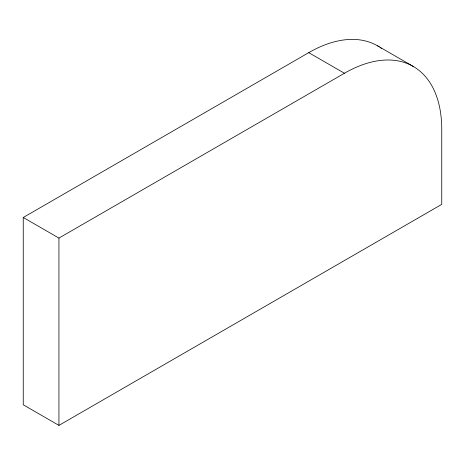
<?xml version="1.0" encoding="UTF-8"?>
<svg xmlns="http://www.w3.org/2000/svg" width="465" height="465" viewBox="0 0 465 465"><rect width="100%" height="100%" fill="white"/><g stroke="black" fill="none" stroke-linecap="round" stroke-linejoin="round"><path stroke-width="0.7" d="M308.737 52.655L344.425 73.255A137.64 79.469 -60 0 1 441.75 129.45L441.75 204.368L58.939 425.388L23.25 404.783L23.25 217.481L308.737 52.655A137.64 79.469 -60 0 1 379.335 46.919M23.25 217.481L58.939 238.08L344.425 73.255M377.557 45.837L413.246 66.437M58.939 238.08L58.939 425.388M380.492 47.68A137.64 79.469 -60 0 1 381.631 48.482"/></g></svg>
